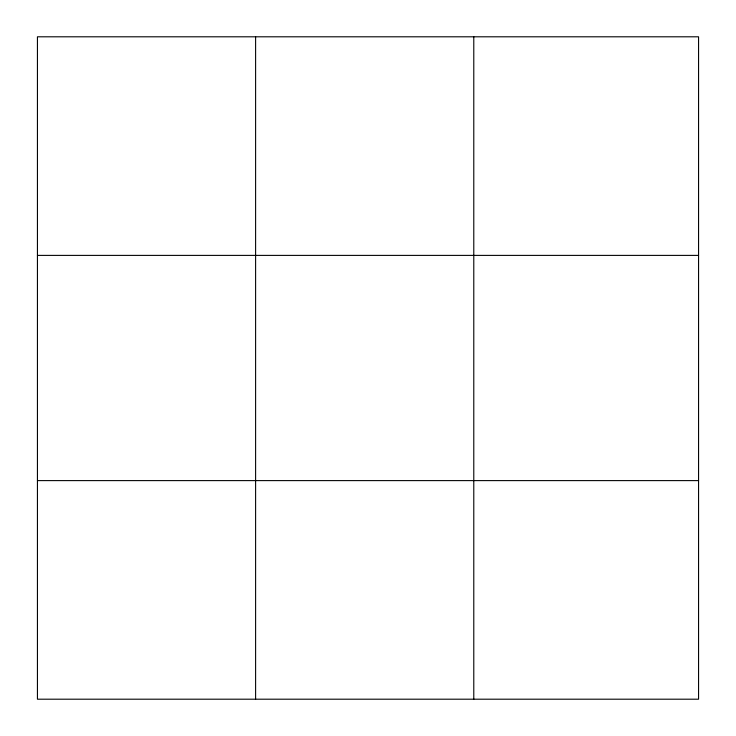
<?xml version="1.0" encoding="UTF-8"?>
<svg xmlns="http://www.w3.org/2000/svg" width="736" height="736" viewBox="0 0 736 736"><rect width="100%" height="100%" fill="white"/><g stroke="black" fill="none" stroke-linecap="round" stroke-linejoin="round"><path stroke-width="1.1" d="M255.604 36.8L255.604 699.2M473.782 36.8L473.782 699.2M698.565 255.392L698.565 36.8L37.435 36.8L37.435 699.2L698.565 699.2L698.565 255.392L37.435 255.392M37.435 480.608L698.565 480.608"/></g></svg>
